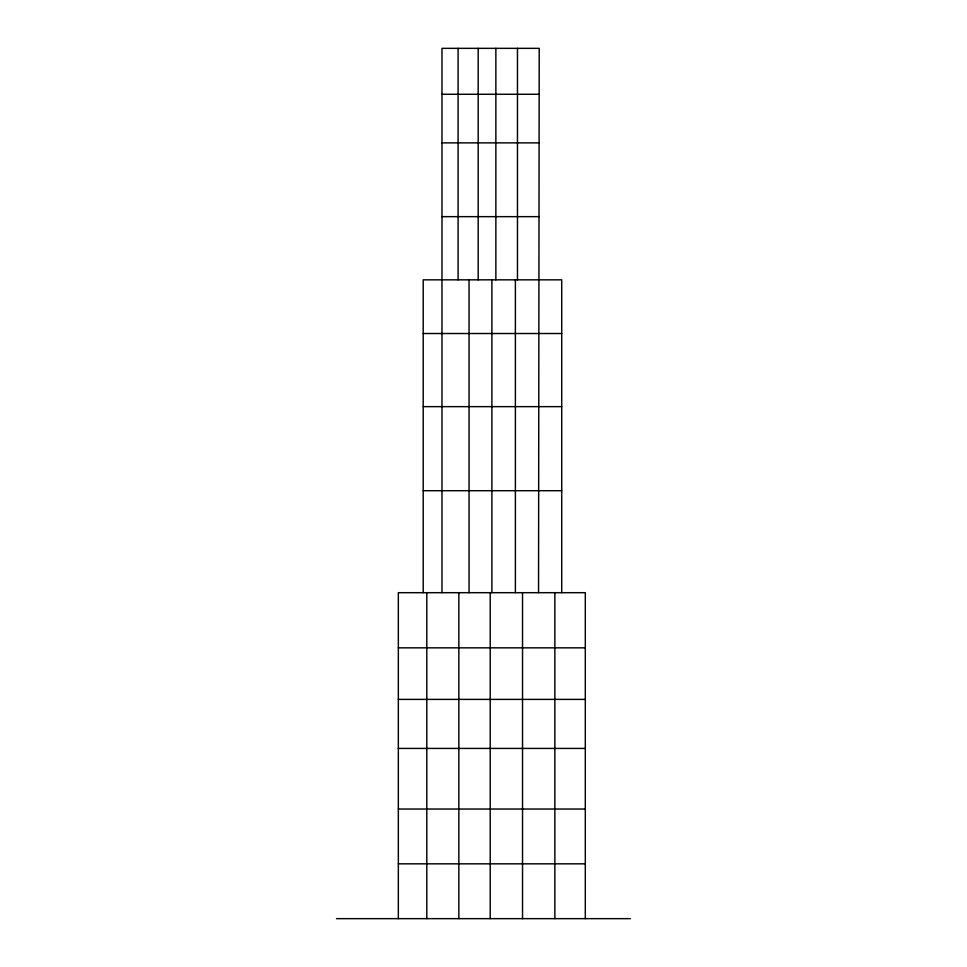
<?xml version="1.0" encoding="UTF-8"?>
<svg xmlns="http://www.w3.org/2000/svg" width="967" height="967" viewBox="0 0 967 967"><rect width="100%" height="100%" fill="white"/><g stroke="black" fill="none" stroke-linecap="round" stroke-linejoin="round"><path stroke-width="1.45" d="M538.546 592.686L539.211 48.35L441.979 48.35L441.979 592.686M441.979 94.27L539.211 94.27M441.979 142.874L539.211 142.874M441.979 216.656L539.211 216.656M423.208 333.518L561.718 333.518M423.208 406.648L561.718 406.648M423.208 490.704L561.718 490.704M398.344 647.842L585.301 647.842M398.344 699.395L585.301 699.395M398.344 748.422L585.301 748.422M398.344 809.028L585.301 809.028M398.344 863.833L585.301 863.833M336.492 918.65L630.508 918.65M585.301 918.65L585.301 592.686L398.344 592.686L398.344 918.65M561.718 592.686L561.718 279.838L423.208 279.838L423.208 592.686M554.853 592.686L554.853 918.65M522.531 592.686L522.531 918.65M517.466 48.35L517.466 279.838M515.387 279.838L515.387 592.686M495.866 48.35L495.866 279.838M491.889 279.838L491.889 592.686M490.209 592.686L490.209 918.65M478.182 48.35L478.182 279.838M469.055 279.838L469.055 592.686M458.841 592.686L458.841 918.65M458.092 48.35L458.092 279.838M426.798 592.686L426.798 918.65"/></g></svg>
